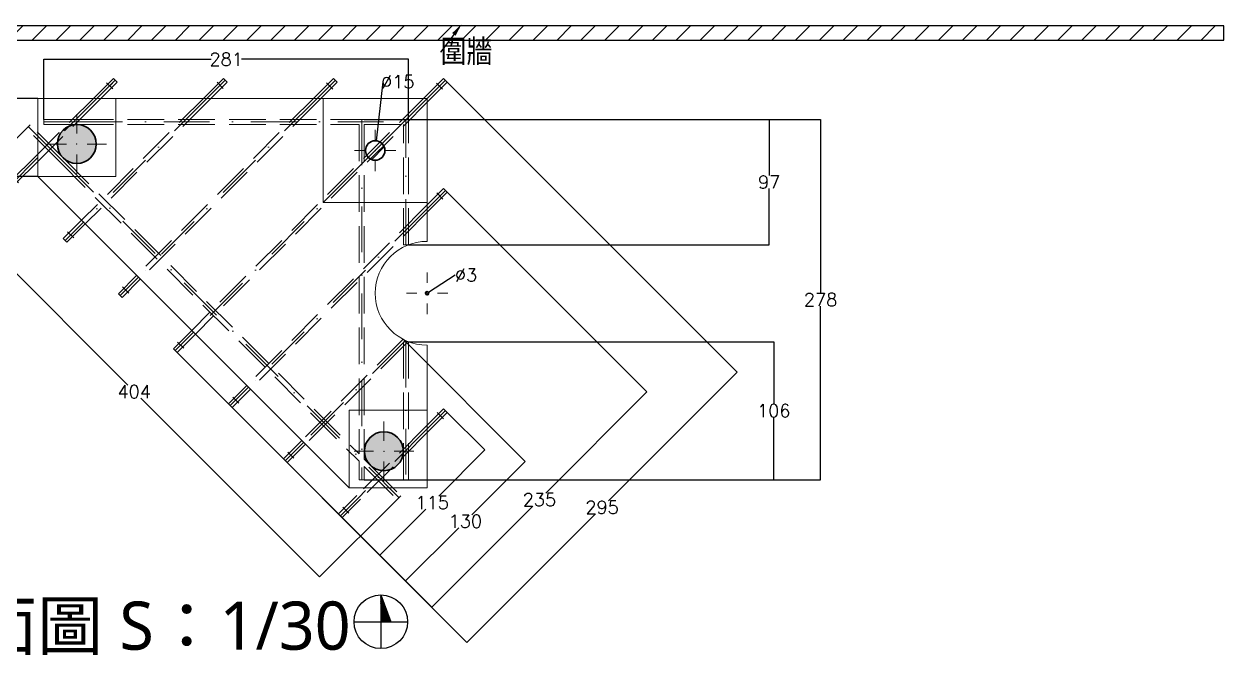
# Model space of a CAD drawing. Header units: millimetres. Extents: x -4568 to 9335, y 16555 to 21417.
# Drawn here: x 85 to 9335, y 16555 to 21417 of the extents above; entities that cross this region are included whole.
import ezdxf
from ezdxf import colors
from ezdxf.entities.mleader import LeaderData, LeaderLine
from ezdxf.math import Vec2, Vec3

# ---------------------------------------------------------------- set-up
doc = ezdxf.new("R2010")
doc.units = ezdxf.units.MM
doc.header["$MEASUREMENT"] = 0
doc.set_wipeout_variables(frame=1)
for name, pattern in [('Wipeout_Contour', [1000, 0, -1000]), ('隱藏線', [391.22222328186, 282.22222328186, -109]), ('點 & 虛線', [670.2777624130249, 352.777767181396, -176.388883590699, 0, -141.11111164093])]:
    doc.linetypes.add(name, pattern=pattern)
for name, color, linetype, lineweight, true_color in [('2D 繪圖 - 通用_畫筆號__62', 7, 'Continuous', 20, 0xaaaaaa), ('2D 繪圖 - 通用_畫筆號__82', 7, 'Continuous', 20, 0xaaaaaa), ('場地 & 景觀 - 地形_畫筆號__168', 7, 'Continuous', 13, 0xfe847a), ('結構 - 承載_畫筆號__166', 7, 'Continuous', 13, 0x97cbff), ('結構 - 承載_畫筆號__180', 7, 'Continuous', 15, 0xd6cda7), ('結構 - 承載_畫筆號__28', 7, 'Continuous', 35, 0xa80f02), ('結構 - 承載_畫筆號__69', 7, 'Continuous', 20, 0x71cebe), ('結構 - 承載_畫筆號__90', 7, 'Continuous', 20, 0x00bfbf)]:
    doc.layers.add(name, color=color, linetype=linetype, lineweight=lineweight, true_color=true_color)
doc.layers.add('場地 & 景觀 - 地形', color=7, linetype='Continuous')
doc.layers.add('結構 - 承載', color=7, linetype='Continuous')
doc.layers.add('場地 & 景觀 - 地形_畫筆號__47', color=7, linetype='Continuous', lineweight=25)
doc.layers.add('結構 - 承載_畫筆號__20', color=1, linetype='Continuous', lineweight=0)
doc.styles.get("Standard").update_dxf_attribs({"font": 'txt', "bigfont": 'CHINESET.SHX'})
doc.styles.add('生成的_樣式_1', font='')
doc.styles.get('生成的_樣式_1').set_extended_font_data('微軟正黑體')
doc.dimstyles.new('圖面放大10倍', dxfattribs={"dimtxt": 100, "dimasz": 0.18, "dimexe": 0.18, "dimexo": 0.0625, "dimgap": 0.09, "dimtad": 0, "dimtih": 1, "dimtoh": 1, "dimdec": 0, "dimlfac": 0.1, "dimzin": 0, "dimdsep": 46, "dimtxsty": 'Standard', "dimcen": 0.09, "dimadec": 0, "dimazin": 0, "dimtfac": 1, "dimtdec": 0, "dimtofl": 0, "dimtmove": 0, "dimatfit": 3, "dimfxl": 1, "dimtolj": 1, "dimtzin": 0, "dimarcsym": 0})
pattern_1 = [(44.99999999999999, (0, 0), (-159.0990257669731, 159.0990257669732), []), (44.99999999999999, (-53.03300858899104, 53.03300858899108), (-159.0990257669731, 159.0990257669732), [])]

# ---------------------------------------------------------------- blocks, each defined once
blk = doc.blocks.new('牆_2', base_point=(-2416.459931111706, 21725.80885679))
at = {"color": 254, "linetype": 'Wipeout_Contour', "lineweight": 0, "ltscale": 91222.43940808508}
blk.add_wipeout([(-2416.4599311117063, 21725.808856789998), (9334.600026173734, 21725.808856789998), (9334.600026173734, 21835.808856789994), (-2416.4599311117063, 21835.808856789994)], dxfattribs=at).dxf.layer = '場地 & 景觀 - 地形'
at = {"layer": '場地 & 景觀 - 地形_畫筆號__168', "linetype": 'Continuous', "lineweight": 13, "true_color": 0xfe847a}
h = blk.add_hatch(dxfattribs=at)
h.set_pattern_fill('簡單磚', color=11, style=0, pattern_type=2)
h.set_pattern_definition([(44.99999999999999, (0, 0), (-91.92387818248316, 91.92387818248324), [])])
h.paths.add_polyline_path([(-2416.459931111707, 21725.80885679), (9334.600026173732, 21725.80885679), (9334.600026173732, 21835.80885678999), (-2416.459931111707, 21835.80885678999)])
at = {"layer": '場地 & 景觀 - 地形_畫筆號__47', "color": 7, "linetype": 'Continuous', "lineweight": 25, "flags": 128}
for points in [[(9334.600026173732, 21835.80885678999), (-2416.459931111707, 21835.80885678999)], [(9334.600026173732, 21725.80885679), (9334.600026173732, 21835.80885678999)], [(-2416.459931111707, 21725.80885679), (9334.600026173732, 21725.80885679)]]:
    blk.add_lwpolyline(points, dxfattribs=at)
blk = doc.blocks.new('柱_1', base_point=(2792.225761891631, 20441.96246969575))
at = {"layer": '結構 - 承載_畫筆號__166', "linetype": 'Continuous', "lineweight": 13, "true_color": 0x97cbff}
h = blk.add_hatch(dxfattribs=at)
h.set_pattern_fill('鋼', color=151, style=0, pattern_type=2)
h.set_pattern_definition(pattern_1)
h.paths.add_polyline_path([(2717.225761891631, 20441.96246969575, 0.9999999999999999), (2867.225761891631, 20441.96246969575, 0.9999999999999999)])
at = {"layer": '結構 - 承載_畫筆號__20', "color": 1, "linetype": 'Continuous', "lineweight": 0}
for p, q in [((2792.225761891631, 20521.96246969575), (2792.225761891631, 20601.96246969575)), ((2712.225761891631, 20441.96246969575), (2632.225761891631, 20441.96246969575)), ((2872.225761891631, 20441.96246969575), (2952.225761891631, 20441.96246969575)), ((2792.225761891631, 20361.96246969575), (2792.225761891631, 20281.96246969575))]:
    blk.add_line(p, q, dxfattribs=at)
blk.add_point((2792.225761891631, 20441.96246969575), dxfattribs=at)
at = {"layer": '結構 - 承載_畫筆號__28', "color": 14, "linetype": 'Continuous', "lineweight": 35, "true_color": 0xa80f02}
for start, end in [(0, 180), (180, 0)]:
    blk.add_arc((2792.225761891631, 20441.96246969575), 75.00000000000017, start, end, dxfattribs=at)
blk = doc.blocks.new('柱_2', base_point=(492.2257618916307, 20491.96246969575))
at = {"layer": '結構 - 承載_畫筆號__180', "linetype": 'Continuous', "lineweight": 0, "true_color": 0x353329}
blk.add_hatch(color=250, dxfattribs=at).paths.add_polyline_path([(342.2257618916308, 20491.96246969575, 0.9999999999999999), (642.2257618916307, 20491.96246969575, 0.9999999999999999)])
at = {"layer": '結構 - 承載_畫筆號__20', "color": 1, "linetype": 'Continuous', "lineweight": 0}
for p, q in [((492.2257618916307, 20571.96246969575), (492.2257618916307, 20721.96246969575)), ((412.2257618916307, 20491.96246969575), (262.2257618916308, 20491.96246969575)), ((572.2257618916308, 20491.96246969575), (722.2257618916308, 20491.96246969575)), ((492.2257618916307, 20411.96246969575), (492.2257618916307, 20261.96246969575))]:
    blk.add_line(p, q, dxfattribs=at)
blk.add_point((492.2257618916307, 20491.96246969575), dxfattribs=at)
at = {"layer": '結構 - 承載_畫筆號__28', "color": 14, "linetype": 'Continuous', "lineweight": 35, "true_color": 0xa80f02}
for start, end in [(0, 180), (180, 0)]:
    blk.add_arc((492.2257618916307, 20491.96246969575), 150, start, end, dxfattribs=at)
blk = doc.blocks.new('柱_3', base_point=(2859.148706652466, 18125.03952493492))
at = {"layer": '結構 - 承載_畫筆號__180', "linetype": 'Continuous', "lineweight": 0, "true_color": 0x353329}
blk.add_hatch(color=250, dxfattribs=at).paths.add_polyline_path([(2709.148706652466, 18125.03952493492, 0.9999999999999999), (3009.148706652466, 18125.03952493492, 0.9999999999999999)])
at = {"layer": '結構 - 承載_畫筆號__20', "color": 1, "linetype": 'Continuous', "lineweight": 0}
for p, q in [((2859.148706652466, 18205.03952493491), (2859.148706652466, 18355.03952493492)), ((2779.148706652466, 18125.03952493492), (2629.148706652466, 18125.03952493492)), ((2859.148706652466, 18045.03952493492), (2859.148706652466, 17895.03952493492)), ((2939.148706652466, 18125.03952493492), (3089.148706652466, 18125.03952493492))]:
    blk.add_line(p, q, dxfattribs=at)
blk.add_point((2859.148706652466, 18125.03952493492), dxfattribs=at)
at = {"layer": '結構 - 承載_畫筆號__28', "color": 14, "linetype": 'Continuous', "lineweight": 35, "true_color": 0xa80f02}
for start, end in [(0, 180), (180, 0)]:
    blk.add_arc((2859.148706652466, 18125.03952493492), 149.9999999999999, start, end, dxfattribs=at)
blk = doc.blocks.new('柱_4', base_point=(3192.225761891631, 19341.96246969575))
at = {"layer": '結構 - 承載_畫筆號__166', "linetype": 'Continuous', "lineweight": 13, "true_color": 0x97cbff}
h = blk.add_hatch(dxfattribs=at)
h.set_pattern_fill('鋼', color=151, style=0, pattern_type=2)
h.set_pattern_definition(pattern_1)
h.paths.add_polyline_path([(3179.725761891631, 19341.96246969575, 0.9999999999999999), (3204.725761891631, 19341.96246969575, 0.9999999999999999)])
at = {"layer": '結構 - 承載_畫筆號__20', "color": 1, "linetype": 'Continuous', "lineweight": 0}
for p, q in [((3192.225761891631, 19421.96246969575), (3192.225761891631, 19501.96246969575)), ((3112.225761891631, 19341.96246969575), (3032.225761891631, 19341.96246969575)), ((3272.225761891631, 19341.96246969575), (3352.225761891631, 19341.96246969575)), ((3192.225761891631, 19261.96246969575), (3192.225761891631, 19181.96246969575))]:
    blk.add_line(p, q, dxfattribs=at)
blk.add_point((3192.225761891631, 19341.96246969575), dxfattribs=at)
at = {"layer": '結構 - 承載_畫筆號__28', "color": 14, "linetype": 'Continuous', "lineweight": 35, "true_color": 0xa80f02}
for start, end in [(0, 180), (180, 0)]:
    blk.add_arc((3192.225761891631, 19341.96246969575), 12.50000000000018, start, end, dxfattribs=at)
blk = doc.blocks.new('梁_1', base_point=(3192.225761891631, 20841.96246969575))
at = {"layer": '結構 - 承載_畫筆號__69', "color": 123, "linetype": '點 & 虛線', "lineweight": 20, "true_color": 0x71cebe}
blk.add_line((3192.225761891631, 20841.96246969575), (1392.22576189163, 19041.96246969575), dxfattribs=at)
at = {"layer": '結構 - 承載_畫筆號__90', "color": 132, "linetype": '隱藏線', "lineweight": 20, "true_color": 0x00bfbf}
for p, q in [((3178.083626267903, 20856.10460531949), (1378.083626267899, 19056.10460531948)), ((3206.367897515364, 20827.82033407202), (1406.367897515361, 19027.82033407202))]:
    blk.add_line(p, q, dxfattribs=at)
blk = doc.blocks.new('梁_2', base_point=(3192.225761891631, 20841.96246969575))
at = {"layer": '結構 - 承載_畫筆號__69', "color": 123, "linetype": '點 & 虛線', "lineweight": 20, "true_color": 0x71cebe}
blk.add_line((3192.225761891631, 20841.96246969575), (3333.647118128941, 20983.38382593306), dxfattribs=at)
at = {"layer": '結構 - 承載_畫筆號__69', "color": 123, "linetype": 'Continuous', "lineweight": 20, "true_color": 0x71cebe}
blk.add_line((3265.024456979341, 20961.90161686256), (3312.164909058444, 20914.76116478346), dxfattribs=at)
at = {"layer": '結構 - 承載_畫筆號__90', "color": 132, "linetype": '隱藏線', "lineweight": 20, "true_color": 0x00bfbf}
for p, q in [((3178.083626267899, 20856.10460531948), (3319.50498250521, 20997.52596155679)), ((3347.789253752672, 20969.24169030933), (3319.50498250521, 20997.52596155679)), ((3206.36789751536, 20827.82033407201), (3347.789253752672, 20969.24169030933))]:
    blk.add_line(p, q, dxfattribs=at)
blk = doc.blocks.new('梁_3', base_point=(2343.697624467773, 20841.96246969575))
at = {"layer": '結構 - 承載_畫筆號__69', "color": 123, "linetype": '點 & 虛線', "lineweight": 20, "true_color": 0x71cebe}
blk.add_line((2343.697624467773, 20841.96246969575), (967.9616931797002, 19466.22653840768), dxfattribs=at)
at = {"layer": '結構 - 承載_畫筆號__90', "color": 132, "linetype": '隱藏線', "lineweight": 20, "true_color": 0x00bfbf}
for p, q in [((2329.555488844043, 20856.10460531948), (953.8195575559689, 19480.36867403141)), ((2357.839760091507, 20827.82033407202), (982.1038288034305, 19452.08440278394))]:
    blk.add_line(p, q, dxfattribs=at)
blk = doc.blocks.new('梁_4', base_point=(1495.169487043917, 20841.96246969575))
at = {"layer": '結構 - 承載_畫筆號__69', "color": 123, "linetype": '點 & 虛線', "lineweight": 20, "true_color": 0x71cebe}
blk.add_line((1495.169487043917, 20841.96246969575), (543.6976244677709, 19890.49060711961), dxfattribs=at)
at = {"layer": '結構 - 承載_畫筆號__90', "color": 132, "linetype": '隱藏線', "lineweight": 20, "true_color": 0x00bfbf}
for p, q in [((1481.027351420189, 20856.10460531949), (529.5554888440414, 19904.63274274334)), ((1509.311622667649, 20827.82033407202), (557.8397600915011, 19876.34847149587))]:
    blk.add_line(p, q, dxfattribs=at)
blk = doc.blocks.new('梁_5', base_point=(646.6413496200616, 20841.96246969575))
at = {"layer": '結構 - 承載_畫筆號__69', "color": 123, "linetype": '點 & 虛線', "lineweight": 20, "true_color": 0x71cebe}
blk.add_line((646.6413496200616, 20841.96246969575), (192.2257618916323, 20387.54688196733), dxfattribs=at)
at = {"layer": '結構 - 承載_畫筆號__90', "color": 132, "linetype": '隱藏線', "lineweight": 20, "true_color": 0x00bfbf}
for p, q in [((632.499213996329, 20856.10460531948), (178.0836262679028, 20401.68901759106)), ((660.7834852437906, 20827.82033407201), (206.3678975153643, 20373.40474634359))]:
    blk.add_line(p, q, dxfattribs=at)
blk = doc.blocks.new('梁_6', base_point=(3192.22576189163, 19993.4343322719))
at = {"layer": '結構 - 承載_畫筆號__69', "color": 123, "linetype": '點 & 虛線', "lineweight": 20, "true_color": 0x71cebe}
blk.add_line((3192.22576189163, 19993.4343322719), (1816.489830603558, 18617.69840098382), dxfattribs=at)
at = {"layer": '結構 - 承載_畫筆號__90', "color": 132, "linetype": '隱藏線', "lineweight": 20, "true_color": 0x00bfbf}
for p, q in [((3178.083626267899, 20007.57646789563), (1802.347694979827, 18631.84053660756)), ((3206.36789751536, 19979.29219664816), (1830.631966227289, 18603.55626536009))]:
    blk.add_line(p, q, dxfattribs=at)
blk = doc.blocks.new('梁_7', base_point=(3020.798938608537, 18973.47937156495))
at = {"layer": '結構 - 承載_畫筆號__69', "color": 123, "linetype": '點 & 虛線', "lineweight": 20, "true_color": 0x71cebe}
blk.add_line((3020.798938608537, 18973.47937156495), (2240.753899315488, 18193.4343322719), dxfattribs=at)
at = {"layer": '結構 - 承載_畫筆號__90', "color": 132, "linetype": '隱藏線', "lineweight": 20, "true_color": 0x00bfbf}
for p, q in [((3006.656802984806, 18987.62150718868), (2226.611763691756, 18207.57646789563)), ((3006.656802984806, 18987.62150718868), (3034.941074232268, 18959.33723594121)), ((3034.941074232268, 18959.33723594121), (2254.896034939219, 18179.29219664816))]:
    blk.add_line(p, q, dxfattribs=at)
blk = doc.blocks.new('梁_8', base_point=(3192.22576189163, 18296.37805742418))
at = {"layer": '結構 - 承載_畫筆號__69', "color": 123, "linetype": '點 & 虛線', "lineweight": 20, "true_color": 0x71cebe}
blk.add_line((3192.22576189163, 18296.37805742418), (2665.017968027416, 17769.17026355997), dxfattribs=at)
at = {"layer": '結構 - 承載_畫筆號__90', "color": 132, "linetype": '隱藏線', "lineweight": 20, "true_color": 0x00bfbf}
for p, q in [((3178.083626267899, 18310.52019304791), (2650.875832403686, 17783.3123991837)), ((3206.367897515361, 18282.23592180045), (2679.160103651147, 17755.02812793624))]:
    blk.add_line(p, q, dxfattribs=at)
blk = doc.blocks.new('梁_9', base_point=(543.6976244677709, 19890.49060711961))
at = {"layer": '結構 - 承載_畫筆號__69', "color": 123, "linetype": '點 & 虛線', "lineweight": 20, "true_color": 0x71cebe}
blk.add_line((543.6976244677709, 19890.49060711961), (402.2762682304619, 19749.0692508823), dxfattribs=at)
at = {"layer": '結構 - 承載_畫筆號__69', "color": 123, "linetype": 'Continuous', "lineweight": 20, "true_color": 0x71cebe}
blk.add_line((468.2729011412071, 19767.92543171394), (421.1324490621039, 19815.06588379304), dxfattribs=at)
at = {"layer": '結構 - 承載_畫筆號__90', "color": 132, "linetype": '隱藏線', "lineweight": 20, "true_color": 0x00bfbf}
for p, q in [((529.5554888440423, 19904.63274274334), (388.134132606731, 19763.21138650603)), ((557.839760091503, 19876.34847149587), (416.4184038541929, 19734.92711525856)), ((388.134132606731, 19763.21138650603), (416.4184038541929, 19734.92711525856))]:
    blk.add_line(p, q, dxfattribs=at)
blk = doc.blocks.new('梁_10', base_point=(646.6413496200616, 20841.96246969575))
at = {"layer": '結構 - 承載_畫筆號__69', "color": 123, "linetype": '點 & 虛線', "lineweight": 20, "true_color": 0x71cebe}
blk.add_line((646.6413496200616, 20841.96246969575), (788.0627058573708, 20983.38382593306), dxfattribs=at)
at = {"layer": '結構 - 承載_畫筆號__69', "color": 123, "linetype": 'Continuous', "lineweight": 20, "true_color": 0x71cebe}
blk.add_line((722.0660729466256, 20964.52764510142), (769.2065250257289, 20917.38719302231), dxfattribs=at)
at = {"layer": '結構 - 承載_畫筆號__90', "color": 132, "linetype": '隱藏線', "lineweight": 20, "true_color": 0x00bfbf}
for p, q in [((632.4992139963326, 20856.10460531949), (773.9205702336399, 20997.52596155679)), ((802.2048414811018, 20969.24169030933), (773.9205702336399, 20997.52596155679)), ((660.7834852437933, 20827.82033407202), (802.2048414811018, 20969.24169030933))]:
    blk.add_line(p, q, dxfattribs=at)
blk = doc.blocks.new('梁_11', base_point=(1495.169487043917, 20841.96246969575))
at = {"layer": '結構 - 承載_畫筆號__69', "color": 123, "linetype": '點 & 虛線', "lineweight": 20, "true_color": 0x71cebe}
blk.add_line((1495.169487043917, 20841.96246969575), (1636.590843281226, 20983.38382593306), dxfattribs=at)
at = {"layer": '結構 - 承載_畫筆號__69', "color": 123, "linetype": 'Continuous', "lineweight": 20, "true_color": 0x71cebe}
blk.add_line((1573.567821683229, 20967.50125641417), (1620.708273762332, 20920.36080433506), dxfattribs=at)
at = {"layer": '結構 - 承載_畫筆號__90', "color": 132, "linetype": '隱藏線', "lineweight": 20, "true_color": 0x00bfbf}
for p, q in [((1481.027351420189, 20856.10460531949), (1622.448707657495, 20997.52596155679)), ((1650.732978904957, 20969.24169030933), (1622.448707657495, 20997.52596155679)), ((1509.31162266765, 20827.82033407202), (1650.732978904957, 20969.24169030933))]:
    blk.add_line(p, q, dxfattribs=at)
blk = doc.blocks.new('梁_12', base_point=(2343.697624467773, 20841.96246969575))
at = {"layer": '結構 - 承載_畫筆號__69', "color": 123, "linetype": '點 & 虛線', "lineweight": 20, "true_color": 0x71cebe}
blk.add_line((2343.697624467773, 20841.96246969575), (2485.118980705082, 20983.38382593306), dxfattribs=at)
at = {"layer": '結構 - 承載_畫筆號__69', "color": 123, "linetype": 'Continuous', "lineweight": 20, "true_color": 0x71cebe}
blk.add_line((2417.585431347268, 20962.99072865435), (2464.725883426372, 20915.85027657525), dxfattribs=at)
at = {"layer": '結構 - 承載_畫筆號__90', "color": 132, "linetype": '隱藏線', "lineweight": 20, "true_color": 0x00bfbf}
for p, q in [((2329.555488844041, 20856.10460531948), (2470.976845081351, 20997.52596155679)), ((2499.261116328813, 20969.24169030933), (2470.976845081351, 20997.52596155679)), ((2357.839760091505, 20827.82033407202), (2499.261116328813, 20969.24169030933))]:
    blk.add_line(p, q, dxfattribs=at)
blk = doc.blocks.new('梁_13', base_point=(3192.22576189163, 19993.4343322719))
at = {"layer": '結構 - 承載_畫筆號__69', "color": 123, "linetype": '點 & 虛線', "lineweight": 20, "true_color": 0x71cebe}
blk.add_line((3192.22576189163, 19993.4343322719), (3333.647118128939, 20134.8556885092), dxfattribs=at)
at = {"layer": '結構 - 承載_畫筆號__69', "color": 123, "linetype": 'Continuous', "lineweight": 20, "true_color": 0x71cebe}
blk.add_line((3266.91612819625, 20115.26515065562), (3314.056580275353, 20068.12469857651), dxfattribs=at)
at = {"layer": '結構 - 承載_畫筆號__90', "color": 132, "linetype": '隱藏線', "lineweight": 20, "true_color": 0x00bfbf}
for p, q in [((3178.083626267899, 20007.57646789563), (3319.504982505208, 20148.99782413294)), ((3206.36789751536, 19979.29219664816), (3347.78925375267, 20120.71355288547)), ((3347.78925375267, 20120.71355288547), (3319.504982505208, 20148.99782413294))]:
    blk.add_line(p, q, dxfattribs=at)
blk = doc.blocks.new('梁_14', base_point=(3192.22576189163, 18296.37805742418))
at = {"layer": '結構 - 承載_畫筆號__69', "color": 123, "linetype": '點 & 虛線', "lineweight": 20, "true_color": 0x71cebe}
blk.add_line((3192.22576189163, 18296.37805742418), (3333.64711812894, 18437.79941366149), dxfattribs=at)
at = {"layer": '結構 - 承載_畫筆號__69', "color": 123, "linetype": 'Continuous', "lineweight": 20, "true_color": 0x71cebe}
blk.add_line((3271.105077810831, 18422.39782542249), (3318.245529889934, 18375.25737334338), dxfattribs=at)
at = {"layer": '結構 - 承載_畫筆號__90', "color": 132, "linetype": '隱藏線', "lineweight": 20, "true_color": 0x00bfbf}
for p, q in [((3178.0836262679, 18310.52019304791), (3319.504982505209, 18451.94154928522)), ((3206.367897515362, 18282.23592180045), (3347.789253752671, 18423.65727803776)), ((3347.789253752671, 18423.65727803776), (3319.504982505209, 18451.94154928522))]:
    blk.add_line(p, q, dxfattribs=at)
blk = doc.blocks.new('梁_15', base_point=(492.2257618916307, 20661.96246969575))
at = {"layer": '結構 - 承載_畫筆號__69', "color": 123, "linetype": '點 & 虛線', "lineweight": 20, "true_color": 0x71cebe}
blk.add_line((492.2257618916307, 20661.96246969575), (3049.148706652466, 20661.96246969575), dxfattribs=at)
at = {"layer": '結構 - 承載_畫筆號__90', "color": 132, "linetype": '隱藏線', "lineweight": 20, "true_color": 0x00bfbf}
for p, q in [((492.2257618916306, 20681.96246969575), (2668.336375915732, 20681.96246969575)), ((492.2257618916306, 20641.96246969575), (2668.336375915732, 20641.96246969575)), ((2708.336375915732, 20681.96246969575), (3009.148706652466, 20681.96246969575)), ((2708.336375915732, 20641.96246969575), (3009.148706652466, 20641.96246969575)), ((3049.148706652466, 20641.96246969575), (3049.148706652466, 20681.96246969575))]:
    blk.add_line(p, q, dxfattribs=at)
blk = doc.blocks.new('梁_16', base_point=(492.2257618916307, 20661.96246969575))
at = {"layer": '結構 - 承載_畫筆號__69', "color": 123, "linetype": '點 & 虛線', "lineweight": 20, "true_color": 0x71cebe}
blk.add_line((492.2257618916307, 20661.96246969575), (238.3570783725933, 20661.96246969575), dxfattribs=at)
at = {"layer": '結構 - 承載_畫筆號__90', "color": 132, "linetype": '隱藏線', "lineweight": 20, "true_color": 0x00bfbf}
for p, q in [((492.2257618916307, 20681.96246969575), (238.3570783725933, 20681.96246969575)), ((238.3570783725933, 20681.96246969575), (238.3570783725933, 20641.96246969575)), ((492.2257618916307, 20641.96246969575), (238.3570783725933, 20641.96246969575))]:
    blk.add_line(p, q, dxfattribs=at)
blk = doc.blocks.new('梁_17', base_point=(372.0176090899168, 20371.75431689404))
at = {"layer": '結構 - 承載_畫筆號__69', "color": 123, "linetype": '點 & 虛線', "lineweight": 20, "true_color": 0x71cebe}
blk.add_line((372.0176090899168, 20371.75431689404), (2745.304892006488, 17998.46703397747), dxfattribs=at)
at = {"layer": '結構 - 承載_畫筆號__90', "color": 132, "linetype": '隱藏線', "lineweight": 20, "true_color": 0x00bfbf}
for p, q in [((357.8754734661875, 20357.6121812703), (2668.336375915731, 18047.15127882076)), ((386.1597447136491, 20385.89645251777), (2668.336375915733, 18103.71982131568)), ((2708.336375915733, 18063.71982131568), (2759.447027630219, 18012.6091696012)), ((2708.336375915732, 18007.15127882076), (2731.162756382757, 17984.32489835373))]:
    blk.add_line(p, q, dxfattribs=at)
blk = doc.blocks.new('梁_18', base_point=(372.0176090899168, 20371.75431689404))
at = {"layer": '結構 - 承載_畫筆號__69', "color": 123, "linetype": '點 & 虛線', "lineweight": 20, "true_color": 0x71cebe}
blk.add_line((372.0176090899168, 20371.75431689404), (118.6619110930882, 20625.11001489086), dxfattribs=at)
at = {"layer": '結構 - 承載_畫筆號__90', "color": 132, "linetype": '隱藏線', "lineweight": 20, "true_color": 0x00bfbf}
for p, q in [((132.8040467168191, 20639.25215051459), (104.5197754693572, 20610.96787926713)), ((386.159744713647, 20385.89645251777), (132.8040467168191, 20639.25215051459)), ((357.8754734661829, 20357.61218127031), (104.5197754693572, 20610.96787926713))]:
    blk.add_line(p, q, dxfattribs=at)
blk = doc.blocks.new('梁_19', base_point=(2745.304892006488, 17998.46703397747))
at = {"layer": '結構 - 承載_畫筆號__69', "color": 123, "linetype": '點 & 虛線', "lineweight": 20, "true_color": 0x71cebe}
blk.add_line((2745.304892006488, 17998.46703397747), (2975.373307086744, 17768.39861889721), dxfattribs=at)
at = {"layer": '結構 - 承載_畫筆號__90', "color": 132, "linetype": '隱藏線', "lineweight": 20, "true_color": 0x00bfbf}
for p, q in [((2731.162756382757, 17984.32489835373), (2961.231171463013, 17754.25648327348)), ((2759.447027630218, 18012.6091696012), (2989.515442710475, 17782.54075452095)), ((2961.231171463013, 17754.25648327348), (2989.515442710475, 17782.54075452095))]:
    blk.add_line(p, q, dxfattribs=at)
blk = doc.blocks.new('梁_20', base_point=(3029.148706652466, 19715.51722201662))
at = {"layer": '結構 - 承載_畫筆號__69', "color": 123, "linetype": '點 & 虛線', "lineweight": 20, "true_color": 0x71cebe}
blk.add_line((3029.148706652466, 19715.51722201662), (3029.148706652466, 20681.96246969575), dxfattribs=at)
at = {"layer": '結構 - 承載_畫筆號__90', "color": 132, "linetype": '隱藏線', "lineweight": 20, "true_color": 0x00bfbf}
for p, q in [((3049.148706652466, 20681.96246969575), (3009.148706652466, 20681.96246969575)), ((3009.148706652466, 19715.51722201662), (3009.148706652466, 20641.96246969575)), ((3049.148706652466, 19715.51722201662), (3049.148706652466, 20641.96246969575)), ((3049.148706652466, 19715.51722201662), (3009.148706652466, 19715.51722201662))]:
    blk.add_line(p, q, dxfattribs=at)
blk = doc.blocks.new('梁_21', base_point=(3029.148706652466, 18968.44599555603))
at = {"layer": '結構 - 承載_畫筆號__69', "color": 123, "linetype": '點 & 虛線', "lineweight": 20, "true_color": 0x71cebe}
blk.add_line((3029.148706652466, 18968.44599555603), (3029.148706652466, 17905.01673093755), dxfattribs=at)
at = {"layer": '結構 - 承載_畫筆號__90', "color": 132, "linetype": '隱藏線', "lineweight": 20, "true_color": 0x00bfbf}
for p, q in [((3009.148706652466, 18968.44599555603), (3009.148706652466, 17905.01673093755)), ((3009.148706652466, 18968.44599555603), (3049.148706652466, 18968.44599555603)), ((3049.148706652466, 18968.44599555603), (3049.148706652466, 17905.01673093755)), ((3009.148706652466, 17905.01673093755), (3049.148706652466, 17905.01673093755))]:
    blk.add_line(p, q, dxfattribs=at)
blk = doc.blocks.new('梁_22', base_point=(967.9616931796963, 19466.22653840767))
at = {"layer": '結構 - 承載_畫筆號__69', "color": 123, "linetype": '點 & 虛線', "lineweight": 20, "true_color": 0x71cebe}
blk.add_line((967.9616931796963, 19466.22653840767), (826.5403369423874, 19324.80518217037), dxfattribs=at)
at = {"layer": '結構 - 承載_畫筆號__69', "color": 123, "linetype": 'Continuous', "lineweight": 20, "true_color": 0x71cebe}
blk.add_line((892.5369698531326, 19343.66136300201), (845.3965177740293, 19390.80181508111), dxfattribs=at)
at = {"layer": '結構 - 承載_畫筆號__90', "color": 132, "linetype": '隱藏線', "lineweight": 20, "true_color": 0x00bfbf}
for p, q in [((953.8195575559679, 19480.36867403141), (812.3982013186563, 19338.9473177941)), ((982.1038288034295, 19452.08440278394), (840.6824725661183, 19310.66304654663)), ((812.3982013186563, 19338.9473177941), (840.6824725661183, 19310.66304654663))]:
    blk.add_line(p, q, dxfattribs=at)
blk = doc.blocks.new('梁_23', base_point=(1392.225761891624, 19041.96246969575))
at = {"layer": '結構 - 承載_畫筆號__69', "color": 123, "linetype": '點 & 虛線', "lineweight": 20, "true_color": 0x71cebe}
blk.add_line((1392.225761891624, 19041.96246969575), (1250.804405654316, 18900.54111345844), dxfattribs=at)
at = {"layer": '結構 - 承載_畫筆號__69', "color": 123, "linetype": 'Continuous', "lineweight": 20, "true_color": 0x71cebe}
blk.add_line((1316.80103856506, 18919.39729429008), (1269.660586485957, 18966.53774636918), dxfattribs=at)
at = {"layer": '結構 - 承載_畫筆號__90', "color": 132, "linetype": '隱藏線', "lineweight": 20, "true_color": 0x00bfbf}
for p, q in [((1378.083626267892, 19056.10460531948), (1236.662270030585, 18914.68324908217)), ((1406.367897515353, 19027.82033407201), (1264.946541278046, 18886.39897783471)), ((1236.662270030585, 18914.68324908217), (1264.946541278046, 18886.39897783471))]:
    blk.add_line(p, q, dxfattribs=at)
blk = doc.blocks.new('梁_24', base_point=(1816.489830603555, 18617.69840098382))
at = {"layer": '結構 - 承載_畫筆號__69', "color": 123, "linetype": '點 & 虛線', "lineweight": 20, "true_color": 0x71cebe}
blk.add_line((1816.489830603555, 18617.69840098382), (1675.068474366246, 18476.27704474651), dxfattribs=at)
at = {"layer": '結構 - 承載_畫筆號__69', "color": 123, "linetype": 'Continuous', "lineweight": 20, "true_color": 0x71cebe}
blk.add_line((1741.065107276991, 18495.13322557815), (1693.924655197888, 18542.27367765726), dxfattribs=at)
at = {"layer": '結構 - 承載_畫筆號__90', "color": 132, "linetype": '隱藏線', "lineweight": 20, "true_color": 0x00bfbf}
for p, q in [((1802.347694979823, 18631.84053660755), (1660.926338742515, 18490.41918037024)), ((1830.631966227284, 18603.55626536008), (1689.210609989977, 18462.13490912278)), ((1660.926338742515, 18490.41918037024), (1689.210609989977, 18462.13490912278))]:
    blk.add_line(p, q, dxfattribs=at)
blk = doc.blocks.new('梁_25', base_point=(2240.753899315482, 18193.43433227189))
at = {"layer": '結構 - 承載_畫筆號__69', "color": 123, "linetype": '點 & 虛線', "lineweight": 20, "true_color": 0x71cebe}
blk.add_line((2240.753899315482, 18193.43433227189), (2099.332543078174, 18052.01297603458), dxfattribs=at)
at = {"layer": '結構 - 承載_畫筆號__69', "color": 123, "linetype": 'Continuous', "lineweight": 20, "true_color": 0x71cebe}
blk.add_line((2165.329175988919, 18070.86915686622), (2118.188723909815, 18118.00960894533), dxfattribs=at)
at = {"layer": '結構 - 承載_畫筆號__90', "color": 132, "linetype": '隱藏線', "lineweight": 20, "true_color": 0x00bfbf}
for p, q in [((2226.611763691752, 18207.57646789563), (2085.190407454443, 18066.15511165831)), ((2254.896034939214, 18179.29219664816), (2113.474678701905, 18037.87084041085)), ((2085.190407454443, 18066.15511165831), (2113.474678701905, 18037.87084041085))]:
    blk.add_line(p, q, dxfattribs=at)
blk = doc.blocks.new('梁_26', base_point=(2665.017968027411, 17769.17026355996))
at = {"layer": '結構 - 承載_畫筆號__69', "color": 123, "linetype": '點 & 虛線', "lineweight": 20, "true_color": 0x71cebe}
blk.add_line((2665.017968027411, 17769.17026355996), (2523.596611790103, 17627.74890732265), dxfattribs=at)
at = {"layer": '結構 - 承載_畫筆號__69', "color": 123, "linetype": 'Continuous', "lineweight": 20, "true_color": 0x71cebe}
blk.add_line((2589.593244700848, 17646.60508815429), (2542.452792621744, 17693.7455402334), dxfattribs=at)
at = {"layer": '結構 - 承載_畫筆號__90', "color": 132, "linetype": '隱藏線', "lineweight": 20, "true_color": 0x00bfbf}
for p, q in [((2650.875832403679, 17783.31239918369), (2509.454476166372, 17641.89104294639)), ((2679.160103651142, 17755.02812793623), (2537.738747413834, 17613.60677169892)), ((2509.454476166372, 17641.89104294639), (2537.738747413834, 17613.60677169892))]:
    blk.add_line(p, q, dxfattribs=at)
blk = doc.blocks.new('梁_27', base_point=(2688.336375915732, 20681.96246969575))
at = {"layer": '結構 - 承載_畫筆號__69', "color": 123, "linetype": '點 & 虛線', "lineweight": 20, "true_color": 0x71cebe}
blk.add_line((2688.336375915732, 20681.96246969575), (2688.336375915732, 17905.01673093755), dxfattribs=at)
at = {"layer": '結構 - 承載_畫筆號__90', "color": 132, "linetype": '隱藏線', "lineweight": 20, "true_color": 0x00bfbf}
for p, q in [((2668.336375915732, 20681.96246969575), (2708.336375915732, 20681.96246969575)), ((2668.336375915732, 20641.96246969575), (2668.336375915732, 18103.71982131568)), ((2708.336375915732, 20641.96246969575), (2708.336375915732, 18063.71982131568)), ((2668.336375915732, 18047.15127882076), (2668.336375915732, 17905.01673093755)), ((2708.336375915732, 18007.15127882076), (2708.336375915732, 17905.01673093755)), ((2668.336375915732, 17905.01673093755), (2708.336375915732, 17905.01673093755))]:
    blk.add_line(p, q, dxfattribs=at)
blk = doc.blocks.new('梁_28', base_point=(192.2257618916316, 20387.54688196733))
at = {"layer": '結構 - 承載_畫筆號__69', "color": 123, "linetype": '點 & 虛線', "lineweight": 20, "true_color": 0x71cebe}
blk.add_line((192.2257618916316, 20387.54688196733), (-21.98780048146531, 20173.33331959423), dxfattribs=at)
at = {"layer": '結構 - 承載_畫筆號__69', "color": 123, "linetype": 'Continuous', "lineweight": 20, "true_color": 0x71cebe}
blk.add_line((44.00883242927989, 20192.18950042587), (-3.131619649823232, 20239.32995250497), dxfattribs=at)
at = {"layer": '結構 - 承載_畫筆號__90', "color": 132, "linetype": '隱藏線', "lineweight": 20, "true_color": 0x00bfbf}
for p, q in [((178.0836262679024, 20401.68901759106), (-36.12993610519627, 20187.47545521796)), ((206.367897515363, 20373.40474634359), (-7.845664857734375, 20159.1911839705)), ((-36.12993610519626, 20187.47545521796), (-7.845664857734375, 20159.1911839705))]:
    blk.add_line(p, q, dxfattribs=at)
blk = doc.blocks.new('*D64')
at = {"color": 0, "lineweight": -2, "transparency": 16777216}
for p, q in [((3347.833447926494, 18423.61308386393), (3636.924997597284, 18134.52153419314)), ((3636.670439156058, 18134.52153419314), (3281.862465207252, 17779.71356024434)), ((2826.874491258448, 17324.72558629554), (3181.682465207252, 17679.53356024434)), ((2537.782941587658, 17613.5625775251), (2826.874491258449, 17324.47102785431))]:
    blk.add_line(p, q, dxfattribs=at)
at = {"color": 0, "transparency": 16777216}
for points in [[(3636.649225952622, 18134.54274739658), (3636.691652359494, 18134.5003209897), (3636.797718376671, 18134.64881341375)], [(2826.853278055012, 17324.74679949897), (2826.895704461884, 17324.7043730921), (2826.747212037835, 17324.59830707492)]]:
    blk.add_solid(points, dxfattribs=at)
at = {"layer": 'Defpoints', "color": 0, "transparency": 16777216}
for p in [(3347.78925375267, 18423.65727803775), (3636.797718376671, 18134.64881341375), (2537.738747413833, 17613.60677169892)]:
    blk.add_point(p, dxfattribs=at)
at = {"color": 0, "transparency": 16777216, "insert": (3231.772465207254, 17729.62356024434), "char_height": 100, "attachment_point": 5}
blk.add_mtext('\\A1;115', dxfattribs=at)
blk = doc.blocks.new('*D65')
at = {"color": 0, "lineweight": -2, "transparency": 16777216}
for p, q in [((3034.985268406092, 18959.29304176739), (3947.880027652227, 18046.39828252125)), ((2113.518872875728, 18037.82664623703), (3026.413632121865, 17124.93188699089)), ((3947.625469211001, 18046.39828252125), (3537.109550666429, 17635.88236397668)), ((3026.413632121864, 17125.18644543212), (3436.929550666428, 17535.70236397668))]:
    blk.add_line(p, q, dxfattribs=at)
at = {"color": 0, "transparency": 16777216}
for points in [[(3947.604256007564, 18046.41949572469), (3947.646682414436, 18046.37706931782), (3947.752748431613, 18046.52556174187)], [(3026.392418918427, 17125.20765863555), (3026.4348453253, 17125.16523222868), (3026.286352901251, 17125.0591662115)]]:
    blk.add_solid(points, dxfattribs=at)
at = {"layer": 'Defpoints', "color": 0, "transparency": 16777216}
for p in [(3034.941074232267, 18959.33723594121), (2113.474678701904, 18037.87084041085), (3947.752748431613, 18046.52556174187)]:
    blk.add_point(p, dxfattribs=at)
at = {"color": 0, "transparency": 16777216, "insert": (3487.019550666432, 17585.79236397668), "char_height": 100, "attachment_point": 5}
blk.add_mtext('\\A1;130', dxfattribs=at)
blk = doc.blocks.new('*D66')
at = {"color": 0, "lineweight": -2, "transparency": 16777216}
for p, q in [((3347.833447926492, 20120.66935871165), (4887.034548161698, 18581.46825847645)), ((4886.779989720471, 18581.46825847645), (4107.707947059738, 17802.39621581571)), ((1689.2548041638, 18462.09071494895), (3228.455904399006, 16922.88961471375)), ((3228.455904399007, 16923.14417315498), (4007.527947059738, 17702.21621581571))]:
    blk.add_line(p, q, dxfattribs=at)
at = {"color": 0, "transparency": 16777216}
for points in [[(4886.758776517036, 18581.48947167988), (4886.801202923907, 18581.44704527301), (4886.907268941084, 18581.59553769706)], [(3228.434691195571, 16923.16538635841), (3228.477117602442, 16923.12295995154), (3228.328625178392, 16923.01689393436)]]:
    blk.add_solid(points, dxfattribs=at)
at = {"layer": 'Defpoints', "color": 0, "transparency": 16777216}
for p in [(3347.789253752668, 20120.71355288547), (4886.907268941084, 18581.59553769706), (1689.210609989976, 18462.13490912278)]:
    blk.add_point(p, dxfattribs=at)
at = {"color": 0, "transparency": 16777216, "insert": (4057.617947059738, 17752.30621581571), "char_height": 100, "attachment_point": 5}
blk.add_mtext('\\A1;235', dxfattribs=at)
blk = doc.blocks.new('*D67')
at = {"color": 0, "lineweight": -2, "transparency": 16777216}
for p, q in [((3347.833447926498, 20969.1974961355), (5582.544072839582, 18734.48687122242)), ((1264.990735451871, 18886.35478366088), (3499.701360364955, 16651.6441587478)), ((5582.289514398353, 18734.48687122242), (4591.085437381656, 17743.28279420572)), ((3499.701360364956, 16651.89871718903), (4490.905437381656, 17643.10279420572))]:
    blk.add_line(p, q, dxfattribs=at)
at = {"color": 0, "transparency": 16777216}
for points in [[(5582.268301194918, 18734.50808442586), (5582.31072760179, 18734.46565801898), (5582.416793618968, 18734.61415044303)], [(3499.68014716152, 16651.91993039246), (3499.722573568392, 16651.87750398559), (3499.574081144341, 16651.77143796841)]]:
    blk.add_solid(points, dxfattribs=at)
at = {"layer": 'Defpoints', "color": 0, "transparency": 16777216}
for p in [(3347.789253752673, 20969.24169030933), (1264.946541278046, 18886.39897783471), (5582.416793618968, 18734.61415044303)]:
    blk.add_point(p, dxfattribs=at)
at = {"color": 0, "transparency": 16777216, "insert": (4540.995437381654, 17693.19279420572), "char_height": 100, "attachment_point": 5}
blk.add_mtext('\\A1;295', dxfattribs=at)
blk = doc.blocks.new('*D68')
at = {"color": 0, "lineweight": -2, "transparency": 16777216}
for p, q in [((3408.863659788829, 19482.78885622619), (3202.856963394104, 19348.87332742934)), ((3409.043659788841, 19482.78885622619), (3408.863659788829, 19482.78885622619)), ((3192.135761891631, 19341.96246969575), (3192.315761891632, 19341.96246969575)), ((3192.225761891633, 19341.87246969575), (3192.225761891632, 19342.05246969575))]:
    blk.add_line(p, q, dxfattribs=at)
blk.add_arc((3192.225761891632, 19341.96246969575), 12.49999999999909, 0.2864788975654786, 33.85111187465027, dxfattribs=at)
at = {"color": 0, "transparency": 16777216}
blk.add_solid([(3202.840612784324, 19348.89848011428), (3202.873314003884, 19348.84817474439), (3202.706047284448, 19348.77522377066)], dxfattribs=at)
at = {"layer": 'Defpoints', "color": 0, "transparency": 16777216}
for p in [(3181.745476498818, 19335.14971562085), (3202.706047284448, 19348.77522377066)]:
    blk.add_point(p, dxfattribs=at)
at = {"color": 0, "transparency": 16777216, "insert": (3492.466993122174, 19482.78885622619), "char_height": 100, "attachment_point": 5}
blk.add_mtext('\\A1;∅3', dxfattribs=at)
blk = doc.blocks.new('*D69')
at = {"color": 0, "lineweight": -2, "transparency": 16777216}
for p, q in [((2849.965786927844, 20971.67912036227), (2800.372258177032, 20516.69978967896)), ((2850.145786927844, 20971.67912036227), (2849.965786927844, 20971.67912036227)), ((2792.135761891631, 20441.96246969575), (2792.315761891632, 20441.96246969575)), ((2792.225761891631, 20441.87246969575), (2792.225761891631, 20442.05246969575))]:
    blk.add_line(p, q, dxfattribs=at)
at = {"color": 0, "transparency": 16777216}
blk.add_solid([(2800.342434825083, 20516.70304047556), (2800.40208152898, 20516.69653888236), (2800.352753397418, 20516.52084956727)], dxfattribs=at)
at = {"layer": 'Defpoints', "color": 0, "transparency": 16777216}
for p in [(2800.352753397418, 20516.52084956727), (2784.098770385845, 20367.40408982424)]:
    blk.add_point(p, dxfattribs=at)
at = {"color": 0, "transparency": 16777216, "insert": (2966.902453594512, 20971.67912036226), "char_height": 100, "attachment_point": 5}
blk.add_mtext('\\A1;∅15', dxfattribs=at)
blk = doc.blocks.new('*D70')
at = {"color": 0, "lineweight": -2, "transparency": 16777216}
for p, q in [((104.4755812955336, 20610.9236850933), (-493.7357262581318, 20012.71237753964)), ((-493.4811678169062, 20012.71237753964), (884.6572509593061, 18634.57395876343)), ((2362.975669735522, 17156.25553998721), (984.8372509593064, 18534.39395876343)), ((2961.18697728919, 17754.21228909965), (2362.975669735524, 17156.00098154599))]:
    blk.add_line(p, q, dxfattribs=at)
at = {"color": 0, "transparency": 16777216}
for points in [[(-493.4599546134705, 20012.73359074308), (-493.502381020342, 20012.6911643362), (-493.608447037519, 20012.83965676025)], [(2362.996882938958, 17156.27675319065), (2362.954456532087, 17156.23432678378), (2363.102948956137, 17156.1282607666)]]:
    blk.add_solid(points, dxfattribs=at)
at = {"layer": 'Defpoints', "color": 0, "transparency": 16777216}
for p in [(104.5197754693563, 20610.96787926713), (2961.231171463014, 17754.25648327348), (2363.102948956137, 17156.1282607666)]:
    blk.add_point(p, dxfattribs=at)
at = {"color": 0, "transparency": 16777216, "insert": (934.7472509593081, 18584.48395876343), "char_height": 100, "attachment_point": 5}
blk.add_mtext('\\A1;404', dxfattribs=at)
blk = doc.blocks.new('*D71')
at = {"color": 0, "lineweight": -2, "transparency": 16777216}
for p, q in [((238.3570783725933, 20682.02496969575), (238.3570783725934, 21145.61831425815)), ((238.5370783725934, 21145.43831425815), (1526.996225845863, 21145.43831425815)), ((3048.968706652466, 21145.43831425815), (1760.509559179196, 21145.43831425815)), ((3049.148706652466, 20682.02496969575), (3049.148706652466, 21145.61831425815))]:
    blk.add_line(p, q, dxfattribs=at)
at = {"color": 0, "transparency": 16777216}
for points in [[(238.5370783725934, 21145.46831425815), (238.5370783725934, 21145.40831425815), (238.3570783725934, 21145.43831425815)], [(3048.968706652466, 21145.46831425815), (3048.968706652466, 21145.40831425815), (3049.148706652466, 21145.43831425815)]]:
    blk.add_solid(points, dxfattribs=at)
at = {"layer": 'Defpoints', "color": 0, "transparency": 16777216}
for p in [(3049.148706652466, 21145.43831425815), (238.3570783725933, 20681.96246969575), (3049.148706652466, 20681.96246969575)]:
    blk.add_point(p, dxfattribs=at)
at = {"color": 0, "transparency": 16777216, "insert": (1643.75289251253, 21145.43831425815), "char_height": 100, "attachment_point": 5}
blk.add_mtext('\\A1;281', dxfattribs=at)
blk = doc.blocks.new('*D72')
at = {"color": 0, "lineweight": -2, "transparency": 16777216}
for p, q in [((2708.398875915732, 20681.96246969575), (6225.159755753505, 20681.96246969575)), ((6224.979755753506, 20681.78246969575), (6224.979755753506, 19343.57960031665)), ((6224.979755753505, 17905.19673093755), (6224.979755753506, 19243.39960031665)), ((2708.398875915732, 17905.01673093755), (6225.159755753504, 17905.01673093755))]:
    blk.add_line(p, q, dxfattribs=at)
at = {"color": 0, "transparency": 16777216}
for points in [[(6224.949755753506, 20681.78246969575), (6225.009755753505, 20681.78246969575), (6224.979755753506, 20681.96246969575)], [(6224.949755753505, 17905.19673093755), (6225.009755753505, 17905.19673093755), (6224.979755753505, 17905.01673093755)]]:
    blk.add_solid(points, dxfattribs=at)
at = {"layer": 'Defpoints', "color": 0, "transparency": 16777216}
for p in [(2708.336375915732, 20681.96246969575), (6224.979755753506, 20681.96246969575), (2708.336375915732, 17905.01673093755)]:
    blk.add_point(p, dxfattribs=at)
at = {"color": 0, "transparency": 16777216, "insert": (6224.979755753502, 19293.48960031665), "char_height": 100, "attachment_point": 5}
blk.add_mtext('\\A1;278', dxfattribs=at)
blk = doc.blocks.new('*D73')
at = {"color": 0, "lineweight": -2, "transparency": 16777216}
for p, q in [((3049.211206652466, 18968.44599555603), (5864.249426101806, 18968.44599555603)), ((5864.069426101807, 18968.26599555603), (5864.069426101807, 18486.82136324679)), ((5864.069426101806, 17905.19673093755), (5864.069426101806, 18386.64136324679)), ((3049.211206652466, 17905.01673093755), (5864.249426101806, 17905.01673093755))]:
    blk.add_line(p, q, dxfattribs=at)
at = {"color": 0, "transparency": 16777216}
for points in [[(5864.039426101807, 18968.26599555603), (5864.099426101807, 18968.26599555603), (5864.069426101807, 18968.44599555603)], [(5864.039426101806, 17905.19673093755), (5864.099426101806, 17905.19673093755), (5864.069426101806, 17905.01673093755)]]:
    blk.add_solid(points, dxfattribs=at)
at = {"layer": 'Defpoints', "color": 0, "transparency": 16777216}
for p in [(3049.148706652466, 18968.44599555603), (5864.069426101807, 18968.44599555603), (3049.148706652466, 17905.01673093755)]:
    blk.add_point(p, dxfattribs=at)
at = {"color": 0, "transparency": 16777216, "insert": (5864.069426101803, 18436.73136324679), "char_height": 100, "attachment_point": 5}
blk.add_mtext('\\A1;106', dxfattribs=at)
blk = doc.blocks.new('*D74')
at = {"color": 0, "lineweight": -2, "transparency": 16777216}
for p, q in [((3049.211206652466, 20681.96246969575), (5829.001454705612, 20681.96246969575)), ((5828.821454705612, 20681.78246969575), (5828.821454705612, 20248.82984585618)), ((5828.821454705612, 19715.69722201662), (5828.821454705612, 20148.64984585618)), ((3049.211206652466, 19715.51722201662), (5829.001454705612, 19715.51722201662))]:
    blk.add_line(p, q, dxfattribs=at)
at = {"color": 0, "transparency": 16777216}
for points in [[(5828.791454705613, 20681.78246969575), (5828.851454705612, 20681.78246969575), (5828.821454705612, 20681.96246969575)], [(5828.791454705613, 19715.69722201662), (5828.851454705612, 19715.69722201662), (5828.821454705612, 19715.51722201662)]]:
    blk.add_solid(points, dxfattribs=at)
at = {"layer": 'Defpoints', "color": 0, "transparency": 16777216}
for p in [(3049.148706652466, 20681.96246969575), (5828.821454705612, 20681.96246969575), (3049.148706652466, 19715.51722201662)]:
    blk.add_point(p, dxfattribs=at)
at = {"color": 0, "transparency": 16777216, "insert": (5828.821454705609, 20198.73984585618), "char_height": 100, "attachment_point": 5}
blk.add_mtext('\\A1;97', dxfattribs=at)
blk = doc.blocks.new('*D75')
at = {"color": 0, "lineweight": -2, "transparency": 16777216}
for p, q in [((192.1632618916309, 20841.96246969575), (-247.3450722932245, 20841.96246969575)), ((-247.1650722932245, 20841.78246969575), (-247.1650722932246, 20592.05246969575)), ((-247.1650722932247, 20242.14246969575), (-247.1650722932246, 20491.87246969575)), ((192.1632618916308, 20241.96246969575), (-247.3450722932246, 20241.96246969575))]:
    blk.add_line(p, q, dxfattribs=at)
at = {"color": 0, "transparency": 16777216}
for points in [[(-247.1950722932245, 20841.78246969575), (-247.1350722932245, 20841.78246969575), (-247.1650722932245, 20841.96246969575)], [(-247.1950722932247, 20242.14246969575), (-247.1350722932247, 20242.14246969575), (-247.1650722932247, 20241.96246969575)]]:
    blk.add_solid(points, dxfattribs=at)
at = {"layer": 'Defpoints', "color": 0, "transparency": 16777216}
for p in [(-247.1650722932245, 20841.96246969575), (192.2257618916309, 20841.96246969575), (192.2257618916308, 20241.96246969575)]:
    blk.add_point(p, dxfattribs=at)
at = {"color": 0, "transparency": 16777216, "insert": (-247.1650722932279, 20541.96246969575), "char_height": 100, "attachment_point": 5}
blk.add_mtext('\\A1;60', dxfattribs=at)

msp = doc.modelspace()

# ---------------------------------------------------------------- hatches: boundary and pattern name
h = msp.add_hatch()
h.set_pattern_fill('ANSI31', color=256)
h.set_pattern_definition([(45, (-246.4192231209599, 149.0345863705006), (-0.08838834764831843, 0.08838834764831845), [])])
h.paths.add_polyline_path([(2835.58077687904, 17017.66711043194), (2835.58077687904, 16811.0345863705), (2911.831444891998, 16811.0345863705)])

# ---------------------------------------------------------------- linework, layer by layer
for p, q in [((2835.58077687904, 17017.66711043194), (2835.58077687904, 16604.40206230907)), ((2835.58077687904, 17017.66711043194), (2911.831444891998, 16811.0345863705)), ((2628.948252817604, 16811.0345863705), (3042.213300940476, 16811.0345863705))]:
    msp.add_line(p, q)
msp.add_circle((2835.58077687904, 16811.0345863705), 206.6325240614362)
at = {"layer": '2D 繪圖 - 通用_畫筆號__62', "color": 253, "linetype": 'Continuous', "lineweight": 20, "true_color": 0xaaaaaa}
msp.add_arc((3192.225761891631, 19341.96246969575), 399.9999999999998, 90.00000000000006, 269.9999999999998, dxfattribs=at)
at = {"layer": '2D 繪圖 - 通用_畫筆號__82', "color": 253, "linetype": 'Continuous', "lineweight": 20, "true_color": 0xaaaaaa}
for p, q in [((788.0627058573708, 20983.38382593306), (745.6362989861777, 20940.95741906187)), ((192.2257618916309, 20841.96246969575), (3192.225761891631, 20841.96246969575)), ((192.2257618916309, 20841.96246969575), (192.2257618916308, 20241.96246969575)), ((792.2257618916308, 20241.96246969575), (792.2257618916308, 20841.96246969575)), ((3192.225761891631, 20841.96246969575), (2392.225761891631, 20841.96246969575)), ((2392.225761891631, 20841.96246969575), (2392.225761891631, 20041.96246969575)), ((2392.225761891631, 20041.96246969575), (3192.225761891632, 20841.96246969575)), ((3192.225761891631, 20841.96246969575), (3192.22576189163, 19741.96246969575)), ((192.2257618916308, 20241.96246969575), (2592.22576189163, 17841.96246969575)), ((192.2257618916308, 20241.96246969575), (792.2257618916308, 20241.96246969575)), ((2392.225761891631, 20041.96246969575), (3192.225761891631, 20041.96246969575)), ((3192.22576189163, 18941.96246969575), (3192.22576189163, 17841.96246969575)), ((2592.22576189163, 17841.96246969575), (2592.22576189163, 18441.96246969575)), ((2592.22576189163, 18441.96246969575), (3192.225761891631, 18441.96246969575)), ((3192.22576189163, 17841.96246969575), (2592.22576189163, 17841.96246969575))]:
    msp.add_line(p, q, dxfattribs=at)

# ---------------------------------------------------------------- block references
at = {"layer": '場地 & 景觀 - 地形', "color": 7, "lineweight": 25}
msp.add_blockref('牆_2', (-2416.459931111706, 21291.53273263286), dxfattribs=at)
at = {"layer": '結構 - 承載', "color": 132, "lineweight": 20, "true_color": 0x00bfbf}
for name, p in [('梁_10', (646.6413496200616, 20841.96246969575)), ('梁_11', (1495.169487043917, 20841.96246969575)), ('梁_12', (2343.697624467773, 20841.96246969575)), ('梁_2', (3192.225761891631, 20841.96246969575)), ('梁_5', (646.6413496200616, 20841.96246969575)), ('梁_4', (1495.169487043917, 20841.96246969575)), ('梁_3', (2343.697624467773, 20841.96246969575)), ('梁_1', (3192.225761891631, 20841.96246969575)), ('梁_18', (372.0176090899168, 20371.75431689404)), ('梁_16', (492.2257618916307, 20661.96246969575)), ('梁_15', (492.2257618916307, 20661.96246969575)), ('梁_27', (2688.336375915732, 20681.96246969575)), ('梁_20', (3029.148706652466, 19715.51722201662)), ('梁_28', (192.2257618916316, 20387.54688196733)), ('梁_17', (372.0176090899168, 20371.75431689404)), ('梁_13', (3192.22576189163, 19993.4343322719)), ('梁_6', (3192.22576189163, 19993.4343322719)), ('梁_9', (543.6976244677709, 19890.49060711961)), ('梁_22', (967.9616931796963, 19466.22653840767)), ('梁_23', (1392.225761891624, 19041.96246969575)), ('梁_7', (3020.798938608537, 18973.47937156495)), ('梁_21', (3029.148706652466, 18968.44599555603)), ('梁_24', (1816.489830603555, 18617.69840098382)), ('梁_14', (3192.22576189163, 18296.37805742418)), ('梁_8', (3192.22576189163, 18296.37805742418)), ('梁_25', (2240.753899315482, 18193.43433227189)), ('梁_19', (2745.304892006488, 17998.46703397747)), ('梁_26', (2665.017968027411, 17769.17026355996))]:
    msp.add_blockref(name, p, dxfattribs=at)
at = {"layer": '結構 - 承載', "color": 14, "lineweight": 35, "true_color": 0xa80f02}
for name, p in [('柱_2', (492.2257618916307, 20491.96246969575)), ('柱_1', (2792.225761891631, 20441.96246969575)), ('柱_4', (3192.225761891631, 19341.96246969575)), ('柱_3', (2859.148706652466, 18125.03952493492))]:
    msp.add_blockref(name, p, dxfattribs=at)

# ---------------------------------------------------------------- texts
at = {"style": '生成的_樣式_1'}
msp.add_text('壹層平面圖 S：1/30 ', height=371.4647106388439, dxfattribs=at).set_placement((-1838.91922312096, 16595.5345863705))

# ---------------------------------------------------------------- dimensions: what is measured, and where the dimension line sits
for p1, p2, distance, picture, middle in [((238.3570783725933, 20681.96246969575), (3049.148706652466, 20681.96246969575), 463.47584456239935, '*D71', (1643.75289251253, 21145.43831425815)), ((1264.946541278046, 18886.39897783471), (3347.789253752672, 20969.24169030933), -3160.2405737313416, '*D67', (4540.995437381654, 17693.19279420572)), ((192.2257618916308, 20241.96246969575), (192.2257618916309, 20841.96246969575), 439.39083418485546, '*D75', (-247.1650722932279, 20541.96246969575)), ((2708.336375915732, 17905.01673093755), (2708.336375915732, 20681.96246969575), -3516.643379837774, '*D72', (6224.979755753502, 19293.48960031665)), ((3049.148706652466, 19715.51722201662), (3049.148706652466, 20681.96246969575), -2779.6727480531463, '*D74', (5828.821454705609, 20198.73984585618)), ((104.5197754693572, 20610.96787926713), (2961.231171463013, 17754.25648327348), -845.8810443073387, '*D70', (934.7472509593081, 18584.48395876343)), ((1689.210609989977, 18462.13490912278), (3347.78925375267, 20120.71355288547), -2176.6415711722125, '*D66', (4057.617947059738, 17752.30621581571)), ((3049.148706652466, 17905.01673093755), (3049.148706652466, 18968.44599555603), -2814.920719449341, '*D73', (5864.069426101803, 18436.73136324679)), ((2113.474678701905, 18037.87084041085), (3034.941074232268, 18959.33723594121), -1290.9106495452008, '*D65', (3487.019550666432, 17585.79236397668)), ((2537.738747413834, 17613.60677169892), (3347.789253752671, 18423.65727803776), -408.71969031189303, '*D64', (3231.772465207254, 17729.62356024434))]:
    dim = msp.add_aligned_dim(p1=p1, p2=p2, distance=distance, dimstyle='圖面放大10倍')
    dim.commit()
    dim.dimension.update_dxf_attribs({"geometry": picture, "text_midpoint": middle})
for p1, p2, picture, middle in [((2784.098770385845, 20367.40408982424), (2800.352753397418, 20516.52084956727), '*D69', (2966.902453594512, 20971.67912036226)), ((3181.745476498818, 19335.14971562085), (3202.706047284448, 19348.77522377066), '*D68', (3492.466993122174, 19482.78885622619))]:
    dim = msp.add_diameter_dim_2p(p1=p1, p2=p2, dimstyle='圖面放大10倍')
    dim.commit()
    dim.dimension.update_dxf_attribs({"geometry": picture, "text_midpoint": middle, "dimtype": 163})

# ---------------------------------------------------------------- next in the draw order: leaders
ml = msp.add_multileader_mtext('Standard')
ml.set_content('圍牆', color=256)
ml.set_leader_properties()
ml.build(insert=Vec2(0, 0))
ml.multileader.update_dxf_attribs({"text_right_attachment_type": 6, "dogleg_length": 0.36, "arrow_head_size": 100})
ctx = ml.context
ctx.base_point, ctx.char_height, ctx.arrow_head_size, ctx.landing_gap_size, ctx.plane_origin = Vec3(3295.945043962987, 21200.48556268949), 200, 100, 0.09, Vec3(3459.06685101105, 21416.66463459894)
ctx.right_attachment = 6
notes = []
notes.append((ctx, [(0, (1, 1, 0), (3295.585043962987, 21200.48556268949), (1, 0), 0.36, [(0, [(3459.06685101105, 21416.66463459894)], 0, [])])]))
ctx.mtext.insert, ctx.mtext.flow_direction = Vec3(3296.035043962987, 21300.48556268949), 5
for ctx, leaders in notes:
    for number, flags, end, landing, length, lines in leaders:
        leader = LeaderData()
        leader.index, (leader.has_last_leader_line, leader.has_dogleg_vector, leader.attachment_direction) = number, flags
        leader.last_leader_point, leader.dogleg_vector, leader.dogleg_length = Vec3(end), Vec3(landing), length
        for number, points, colour, breaks in lines:
            line = LeaderLine()
            line.index, line.vertices, line.color, line.breaks = number, Vec3.list(points), colors.encode_raw_color(colour), breaks
            leader.lines.append(line)
        ctx.leaders.append(leader)

doc.saveas('drawing.dxf')
